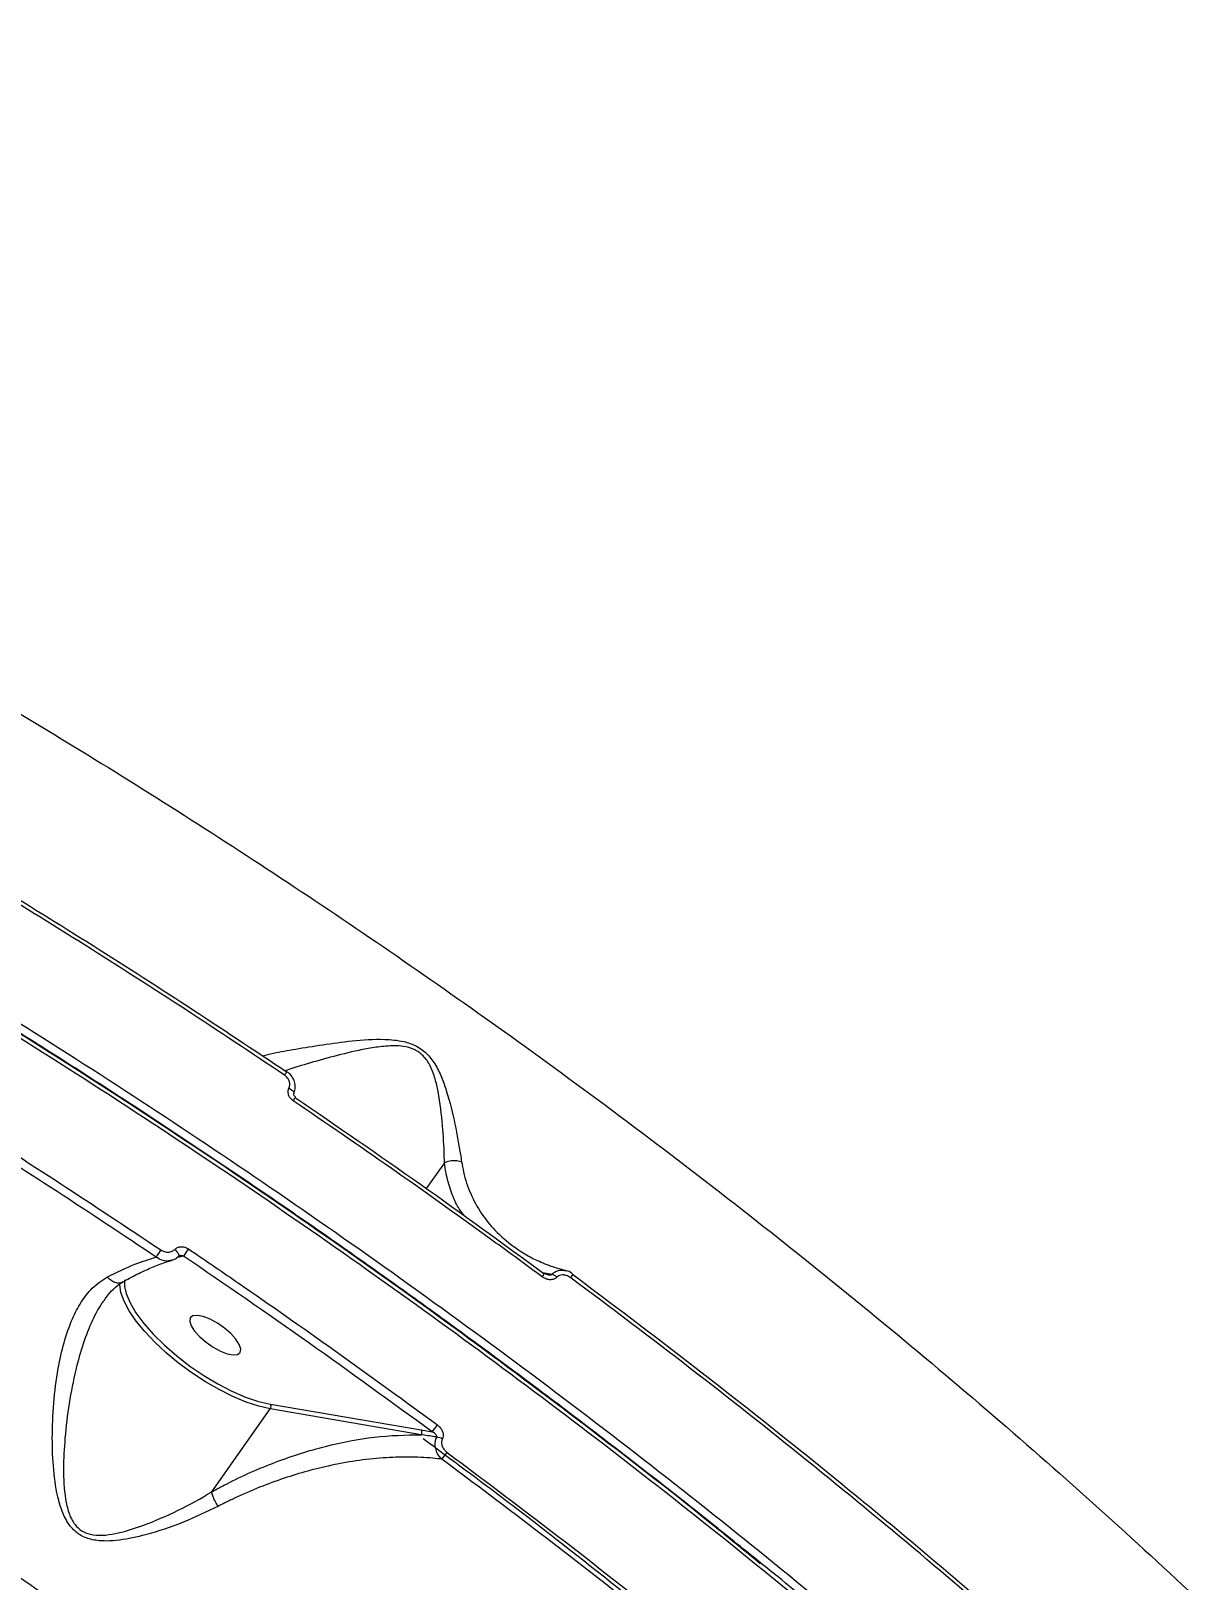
# Model space of a CAD drawing. Header units: millimetres. Extents: x -7151 to 6134, y -5040 to 5562.
# Drawn here: x -1501.6 to -1329.2, y -730.6 to -500.6 of the extents above; entities that cross this region are included whole.
import ezdxf

# ---------------------------------------------------------------- set-up
doc = ezdxf.new("R2010")
doc.units = ezdxf.units.MM
for name, color, linetype in [('DIKOM_ОБЪЕКТ', 7, 'Continuous'), ('DIKOM_РАЗМЕР_ЗОНА', 7, 'Continuous'), ('DIKOM_РАЗМЕР_ОБЪЕКТА', 7, 'Continuous')]:
    doc.layers.add(name, color=color, linetype=linetype)
doc.styles.add('style1', font='arial.ttf', dxfattribs={"width": 0.8})
doc.dimstyles.new('1-50', dxfattribs={"dimtxt": 300, "dimasz": 200, "dimexe": 100, "dimexo": 0, "dimgap": 100, "dimtad": 1, "dimtxsty": 'style1', "dimcen": 200, "dimclrd": 7, "dimclre": 7, "dimclrt": 7, "dimadec": 1, "dimazin": 2, "dimtfac": 1, "dimtmove": 0, "dimatfit": 2, "dimfxl": 0, "dimlwd": 25, "dimlwe": 18, "dimarcsym": 0})

# ---------------------------------------------------------------- blocks, each defined once
blk = doc.blocks.new('*D0')
at = {"layer": 'Defpoints', "color": 0, "transparency": 16777216}
for p in [(4133.55, 168.74), (-4567.47, -1241.13), (4133.55, -4153.12)]:
    blk.add_point(p, dxfattribs=at)
at = {"layer": 'DIKOM_РАЗМЕР_ОБЪЕКТА', "color": 7, "lineweight": 18, "transparency": 16777216}
for p, q in [((4133.55, 168.74), (4133.55, -4253.12)), ((-4567.47, -1241.13), (-4567.47, -4253.12))]:
    blk.add_line(p, q, dxfattribs=at)
at = {"layer": 'DIKOM_РАЗМЕР_ОБЪЕКТА', "color": 7, "lineweight": 25, "transparency": 16777216}
blk.add_line((-4367.47, -4153.12), (3933.55, -4153.12), dxfattribs=at)
at = {"layer": 'DIKOM_РАЗМЕР_ОБЪЕКТА', "color": 7, "transparency": 16777216}
for points in [[(-4367.47, -4119.79), (-4367.47, -4186.45), (-4567.47, -4153.12)], [(3933.55, -4119.79), (3933.55, -4186.45), (4133.55, -4153.12)]]:
    blk.add_solid(points, dxfattribs=at)
at = {"layer": 'DIKOM_РАЗМЕР_ОБЪЕКТА', "color": 7, "transparency": 16777216, "insert": (150.61, -3899.95), "char_height": 300, "attachment_point": 5, "style": 'style1'}
blk.add_mtext('8700', dxfattribs=at)
blk = doc.blocks.new('*D3')
at = {"layer": 'Defpoints', "color": 0, "transparency": 16777216}
for p in [(6133.55, 253.24), (-5802.46, -2467.19), (6133.55, -4939.78)]:
    blk.add_point(p, dxfattribs=at)
at = {"layer": 'DIKOM_РАЗМЕР_ЗОНА', "color": 7, "lineweight": 18, "transparency": 16777216}
for p, q in [((6133.55, 253.24), (6133.55, -5039.78)), ((-5802.46, -2467.19), (-5802.46, -5039.78))]:
    blk.add_line(p, q, dxfattribs=at)
at = {"layer": 'DIKOM_РАЗМЕР_ЗОНА', "color": 7, "lineweight": 25, "transparency": 16777216}
blk.add_line((-5602.46, -4939.78), (5933.55, -4939.78), dxfattribs=at)
at = {"layer": 'DIKOM_РАЗМЕР_ЗОНА', "color": 7, "transparency": 16777216}
for points in [[(-5602.46, -4906.44), (-5602.46, -4973.11), (-5802.46, -4939.78)], [(5933.55, -4906.44), (5933.55, -4973.11), (6133.55, -4939.78)]]:
    blk.add_solid(points, dxfattribs=at)
at = {"layer": 'DIKOM_РАЗМЕР_ЗОНА', "color": 7, "transparency": 16777216, "insert": (186.61, -4686.61), "char_height": 300, "attachment_point": 5, "style": 'style1'}
blk.add_mtext('11950', dxfattribs=at)

msp = doc.modelspace()

# ---------------------------------------------------------------- linework, layer by layer
at = {"layer": 'DIKOM_ОБЪЕКТ', "color": 7, "linetype": 'Continuous', "lineweight": 15}
for p, q in [((-1440.235, -668.644), (-1442.94, -672.47)), ((-1478.973, -682.529), (-1480.039, -682.769)), ((-1425.69, -684.927), (-1424.261, -685.205)), ((-1474.797, -717.513), (-1466.1, -705.215)), ((-1443.7, -709.035), (-1466.1, -705.215)), ((-1466.09, -704.515), (-1443.69, -708.334)), ((-1443.69, -708.334), (-1442.082, -708.615))]:
    msp.add_line(p, q, dxfattribs=at)
at = {"layer": 'DIKOM_ОБЪЕКТ', "color": 7, "linetype": 'Continuous', "lineweight": 15, "flags": 128}
for points in [[(-1463.999, -655.637), (-1463.902, -655.502), (-1463.814, -655.383), (-1463.738, -655.285), (-1463.677, -655.211), (-1463.633, -655.164), (-1463.607, -655.145), (-1463.601, -655.154), (-1463.614, -655.193)], [(-1463.343, -657.567), (-1463.131, -657.682), (-1462.941, -657.81), (-1462.785, -657.944), (-1462.672, -658.075), (-1462.607, -658.195), (-1462.596, -658.299), (-1462.609, -658.34)], [(-1462.317, -658.944), (-1462.319, -658.963), (-1462.342, -659.013)], [(-1480.282, -681.517), (-1480.109, -681.688), (-1479.957, -681.868), (-1479.833, -682.048), (-1479.746, -682.216), (-1479.7, -682.362), (-1479.698, -682.479), (-1479.737, -682.555)], [(-1425.394, -685.053), (-1425.411, -685.062), (-1425.451, -685.1)], [(-1421.194, -685.221), (-1421.161, -685.195), (-1421.151, -685.193)], [(-1466.1, -705.215), (-1467.818, -704.816), (-1469.682, -704.195), (-1471.651, -703.367), (-1473.683, -702.35), (-1475.733, -701.165), (-1477.758, -699.84), (-1479.713, -698.401), (-1481.556, -696.881), (-1483.247, -695.312), (-1484.749, -693.728), (-1486.03, -692.165), (-1487.062, -690.655), (-1487.822, -689.232), (-1488.294, -687.925), (-1488.467, -686.765), (-1488.465, -686.521)], [(-1487.742, -686.055), (-1487.765, -686.862), (-1487.749, -687.021)], [(-1487.749, -687.021), (-1487.51, -688.089), (-1486.935, -689.466), (-1486.055, -690.958), (-1484.89, -692.53), (-1483.468, -694.144), (-1481.825, -695.761), (-1479.999, -697.342), (-1478.035, -698.848), (-1475.98, -700.243), (-1473.884, -701.494), (-1471.797, -702.57), (-1469.77, -703.446), (-1467.852, -704.099), (-1466.09, -704.515)], [(-1477.977, -691.706), (-1478.066, -692.214), (-1477.848, -692.889), (-1477.341, -693.674), (-1476.585, -694.507), (-1475.642, -695.321), (-1474.588, -696.048), (-1473.51, -696.631), (-1472.493, -697.021), (-1471.62, -697.189), (-1470.963, -697.119), (-1470.574, -696.817), (-1470.485, -696.309), (-1470.703, -695.634), (-1471.21, -694.849), (-1471.966, -694.016), (-1472.909, -693.202), (-1473.963, -692.475), (-1475.042, -691.892), (-1476.059, -691.501), (-1476.931, -691.334), (-1477.588, -691.404), (-1477.977, -691.706)]]:
    msp.add_lwpolyline(points, dxfattribs=at)
at = {"layer": 'DIKOM_ОБЪЕКТ', "color": 7, "linetype": 'Continuous', "lineweight": 15}
for centre, radius, start, end in [((-1461.153, -660.27), 1.764, 131.28532, 151.91508), ((-1472.854, -688.453), 11.72, 144.21817, 150.43029), ((-1468.312, -688.647), 12.292, 144.08773, 150.14979), ((-1427.066, -684.373), 1.805, 317.78206, 337.88083), ((-1424.877, -686.944), 1.844, 44.16868, 70.50738), ((-1423.417, -684.162), 2.49, 320.9945, 335.52912), ((-1466.596, -704.858), 0.612, 324.24144, 34.08069), ((-1444.195, -708.677), 0.611, 324.18772, 34.1344), ((-1451.568, -700.48), 12.497, 319.38514, 325.33974), ((-1441.649, -711.561), 2.186, 59.53652, 82.62326), ((-1449.306, -705.106), 11.528, 318.97365, 325.28911)]:
    msp.add_arc(centre, radius, start, end, dxfattribs=at)
for points, knots in [([(-1037.643, -506.896), (-1037.562, -504.563), (-1037.398, -499.895), (-1038.639, -492.856), (-1040.981, -485.748), (-1044.579, -478.589), (-1049.418, -471.405), (-1055.401, -464.354), (-1062.477, -457.457), (-1070.578, -450.732), (-1079.833, -444.07), (-1090.262, -437.496), (-1101.854, -431.037), (-1114.358, -424.834), (-1127.71, -418.903), (-1141.83, -413.252), (-1156.943, -407.792), (-1173.038, -402.551), (-1190.084, -397.554), (-1207.713, -392.907), (-1225.855, -388.62), (-1244.425, -384.693), (-1263.717, -381.066), (-1283.691, -377.764), (-1304.295, -374.808), (-1325.094, -372.261), (-1346.012, -370.124), (-1366.976, -368.388), (-1388.306, -367.028), (-1409.943, -366.066), (-1431.82, -365.514), (-1451.94, -365.4), (-1470.274, -365.594), (-1481.276, -365.92), (-1486.782, -366.083)], [0, 0, 0, 0, 0.03117849, 0.06238094, 0.09355951, 0.12564428, 0.15775517, 0.18984006, 0.22102032, 0.25222445, 0.28340477, 0.31548984, 0.34760119, 0.37968617, 0.41088927, 0.44211604, 0.47331904, 0.50542573, 0.53755877, 0.56966561, 0.60091981, 0.6321979, 0.6634523, 0.69560997, 0.72779405, 0.75995194, 0.79128431, 0.82264068, 0.85397294, 0.88620921, 0.91847132, 0.95070733, 0.97533065, 1, 1, 1, 1]), ([(-1556.282, -572.538), (-1551.06, -575.258), (-1540.608, -580.701), (-1524.825, -589.424), (-1509.015, -598.526), (-1492.996, -608.155), (-1476.804, -618.305), (-1460.477, -628.97), (-1444.28, -639.983), (-1427.725, -651.691), (-1410.868, -664.121), (-1393.775, -677.277), (-1377.024, -690.727), (-1360.696, -704.407), (-1344.867, -718.255), (-1329.609, -732.213), (-1314.959, -746.261), (-1300.927, -760.373), (-1287.536, -774.521), (-1274.848, -788.638), (-1262.924, -802.66), (-1251.818, -816.529), (-1241.564, -830.222), (-1232.159, -843.719), (-1223.619, -856.99), (-1215.98, -869.975), (-1209.282, -882.612), (-1203.448, -895.088), (-1198.573, -907.337), (-1194.679, -919.328), (-1191.997, -930.735), (-1190.593, -938.778), (-1190.43, -942.817), (-1190.404, -943.45)], [0, 0, 0, 0, 0.0295649, 0.0591648, 0.0887649, 0.1183297, 0.1491068, 0.1799239, 0.210741, 0.2415179, 0.2753877, 0.309365, 0.3433971, 0.3774287, 0.4114054, 0.445275, 0.4790323, 0.5128968, 0.5468153, 0.5807339, 0.6145978, 0.648355, 0.6820318, 0.7158151, 0.7496526, 0.78349, 0.8172729, 0.8509495, 0.8865158, 0.9221137, 0.9576799, 0.9933639, 1, 1, 1, 1]), ([(-1644.194, -574.397), (-1640.487, -575.949), (-1630.501, -580.13), (-1613.988, -587.531), (-1594.658, -596.742), (-1574.97, -606.711), (-1554.984, -617.422), (-1534.762, -628.858), (-1514.749, -640.766), (-1495.011, -653.094), (-1475.602, -665.784), (-1456.207, -679.04), (-1436.895, -692.841), (-1417.736, -707.152), (-1399.153, -721.657), (-1381.196, -736.301), (-1363.9, -751.029), (-1346.984, -766.08), (-1330.523, -781.415), (-1314.589, -796.987), (-1299.53, -812.453), (-1285.379, -827.762), (-1272.146, -842.868), (-1259.615, -858.018), (-1247.862, -873.158), (-1236.947, -888.236), (-1227.11, -902.92), (-1218.361, -917.167), (-1210.683, -930.949), (-1203.95, -944.488), (-1198.23, -957.727), (-1193.566, -970.611), (-1190.209, -982.337), (-1187.982, -992.96), (-1186.704, -1002.551), (-1186.247, -1011.725), (-1186.627, -1020.451), (-1187.834, -1028.637), (-1189.859, -1036.244), (-1192.328, -1042.573), (-1194.336, -1046.242), (-1195.153, -1047.736)], [0, 0, 0, 0, 0.01565191, 0.04216801, 0.06870427, 0.0952203, 0.12250625, 0.14981467, 0.17710061, 0.20361639, 0.23015267, 0.25666869, 0.28395471, 0.31126297, 0.33854913, 0.365065, 0.39160125, 0.41811705, 0.44540318, 0.47271133, 0.49999739, 0.52651332, 0.55304962, 0.5795654, 0.60685157, 0.63415992, 0.66144592, 0.68796171, 0.71449799, 0.74101386, 0.7682998, 0.79560805, 0.82289418, 0.84597232, 0.86907733, 0.89218252, 0.91550637, 0.93883056, 0.96156378, 0.98434854, 1, 1, 1, 1]), ([(-1189.792, -1032.711), (-1189.354, -1031.003), (-1188.159, -1026.35), (-1187.4, -1017.916), (-1187.456, -1007.484), (-1188.712, -996.283), (-1191.078, -984.602), (-1194.534, -972.48), (-1199.02, -959.982), (-1204.61, -946.901), (-1211.331, -933.26), (-1219.188, -919.094), (-1228.007, -904.714), (-1237.736, -890.174), (-1248.302, -875.532), (-1259.878, -860.549), (-1272.467, -845.263), (-1286.049, -829.721), (-1300.157, -814.447), (-1314.693, -799.493), (-1329.555, -784.901), (-1345.161, -770.254), (-1361.489, -755.596), (-1378.501, -740.975), (-1396.063, -726.516), (-1414.132, -712.266), (-1432.653, -698.271), (-1451.69, -684.489), (-1471.2, -670.979), (-1491.124, -657.794), (-1511.024, -645.225), (-1530.832, -633.301), (-1550.483, -622.036), (-1570.298, -611.247), (-1590.214, -600.988), (-1610.157, -591.326), (-1628.539, -582.949), (-1640.137, -578.07), (-1645.266, -575.913)], [0, 0, 0, 0, 0.016245, 0.0442546, 0.0730778, 0.1019245, 0.1307476, 0.1587571, 0.1867884, 0.2147979, 0.2436212, 0.2724678, 0.301291, 0.3293005, 0.3573317, 0.3853414, 0.4141644, 0.4430111, 0.4718343, 0.4988356, 0.5258559, 0.552857, 0.5805843, 0.6083323, 0.6360595, 0.6640692, 0.6921004, 0.7201101, 0.7489334, 0.7777801, 0.8066034, 0.8346131, 0.8626442, 0.8906539, 0.9194772, 0.9483238, 0.9771472, 1, 1, 1, 1]), ([(-1395.81, -726.037), (-1397.07, -725.018), (-1401.296, -721.598), (-1408.593, -715.853), (-1417.68, -708.816), (-1426.839, -701.88), (-1436.059, -695.044), (-1445.341, -688.306), (-1454.687, -681.668), (-1464.096, -675.128), (-1473.567, -668.688), (-1483.1, -662.346), (-1492.696, -656.104), (-1502.354, -649.962), (-1512.07, -643.922), (-1521.822, -637.998), (-1531.579, -632.209), (-1541.317, -626.571), (-1551.026, -621.087), (-1560.708, -615.758), (-1570.364, -610.581), (-1579.994, -605.558), (-1589.597, -600.687), (-1599.174, -595.97), (-1608.723, -591.407), (-1618.246, -586.996), (-1627.738, -582.746), (-1636.545, -578.919), (-1642.152, -576.591), (-1644.634, -575.561)], [0, 0, 0, 0, 0.0163135, 0.0547209, 0.0930135, 0.1311746, 0.1692357, 0.2072259, 0.2451778, 0.283121, 0.3210824, 0.3590866, 0.3971643, 0.4353449, 0.4736594, 0.5120773, 0.5504249, 0.5886232, 0.6267136, 0.6647264, 0.7026915, 0.7406395, 0.7786001, 0.8165954, 0.8546544, 0.8928076, 0.9310857, 0.9694973, 1, 1, 1, 1]), ([(-1393.329, -728.195), (-1395.522, -726.396), (-1403.605, -719.766), (-1418.055, -708.576), (-1436.587, -694.675), (-1455.655, -681.014), (-1475.171, -667.63), (-1495.09, -654.582), (-1513.801, -642.888), (-1531.218, -632.47), (-1547.3, -623.232), (-1563.369, -614.379), (-1579.574, -605.834), (-1595.886, -597.631), (-1612.265, -589.811), (-1628.505, -582.44), (-1639.16, -577.956), (-1644.484, -575.715)], [0, 0, 0, 0, 0.0283398, 0.1044411, 0.1806005, 0.2567016, 0.3350132, 0.413389, 0.4917004, 0.5541086, 0.6165821, 0.6790551, 0.741464, 0.806062, 0.870732, 0.9354025, 1, 1, 1, 1]), ([(-1463.999, -655.637), (-1468.91, -652.36), (-1478.731, -645.805), (-1493.628, -636.293), (-1508.62, -627.007), (-1518.671, -621.066), (-1523.697, -618.096)], [0, 0, 0, 0, 0.2490983, 0.4981988, 0.7490995, 1, 1, 1, 1]), ([(-1523.178, -617.728), (-1518.2, -620.67), (-1508.243, -626.556), (-1493.32, -635.798), (-1478.42, -645.31), (-1468.549, -651.899), (-1463.614, -655.193)], [0, 0, 0, 0, 0.2491, 0.498201, 0.7490998, 1, 1, 1, 1]), ([(-1483.047, -682.669), (-1487.95, -679.402), (-1497.754, -672.867), (-1512.624, -663.385), (-1527.591, -654.128), (-1537.625, -648.208), (-1542.643, -645.248)], [0, 0, 0, 0, 0.2491003, 0.498199, 0.7490998, 1, 1, 1, 1]), ([(-1542.087, -644.098), (-1537.095, -647.043), (-1527.11, -652.932), (-1512.147, -662.183), (-1497.207, -671.706), (-1487.31, -678.302), (-1482.362, -681.6)], [0, 0, 0, 0, 0.2491006, 0.4982006, 0.7491002, 1, 1, 1, 1]), ([(-1467.271, -652.77), (-1466.748, -652.64), (-1465.453, -652.319), (-1462.418, -651.765), (-1458.443, -651.151), (-1454.01, -650.497), (-1449.894, -650.227), (-1446.623, -650.492), (-1444.464, -651.203), (-1442.813, -652.361), (-1441.548, -654.026), (-1440.623, -655.926), (-1439.572, -659.004), (-1438.599, -663.018), (-1438.015, -666.457), (-1437.744, -668.157), (-1437.688, -668.506)], [0, 0, 0, 0, 0.07102618, 0.17610482, 0.28135028, 0.38351089, 0.48532885, 0.5412439, 0.57636029, 0.61207945, 0.65059663, 0.69431761, 0.73822127, 0.85409693, 0.97010273, 1, 1, 1, 1]), ([(-1440.226, -668.636), (-1440.226, -668.635), (-1440.248, -668.287), (-1440.265, -666.571), (-1440.499, -663.159), (-1440.904, -659.206), (-1441.59, -656.167), (-1442.229, -654.353), (-1443.196, -652.853), (-1444.152, -652.125), (-1445.149, -651.631), (-1446.692, -651.239), (-1448.909, -651.294), (-1451.278, -651.617), (-1454.261, -652.236), (-1457.771, -653.133), (-1461.339, -654.149), (-1463.135, -654.745), (-1463.905, -655)], [0, 0, 0, 0, 0.00012235, 0.03398776, 0.16381929, 0.29649011, 0.34369641, 0.39177365, 0.43133148, 0.46045716, 0.46711955, 0.50306306, 0.56307485, 0.61972561, 0.67644812, 0.79261613, 0.91113297, 1, 1, 1, 1]), ([(-1462.617, -658.333), (-1462.601, -658.308), (-1462.443, -658.052), (-1462.35, -657.462), (-1462.436, -656.634), (-1462.824, -655.865), (-1463.258, -655.343), (-1463.59, -655.174), (-1463.654, -655.141)], [0, 0, 0, 0, 0.0241832, 0.2479292, 0.4713665, 0.7009744, 0.9419406, 1, 1, 1, 1]), ([(-1463.343, -657.567), (-1463.291, -657.421), (-1463.188, -657.127), (-1463.242, -656.637), (-1463.448, -656.163), (-1463.733, -655.83), (-1463.942, -655.679), (-1463.999, -655.637)], [0, 0, 0, 0, 0.216883, 0.4334553, 0.6619417, 0.9081067, 1, 1, 1, 1]), ([(-1462.709, -659.44), (-1462.764, -659.4), (-1462.965, -659.253), (-1463.241, -658.933), (-1463.442, -658.475), (-1463.495, -657.997), (-1463.393, -657.711), (-1463.343, -657.567)], [0, 0, 0, 0, 0.0919649, 0.3355518, 0.5630884, 0.7814424, 1, 1, 1, 1]), ([(-1425.729, -685.587), (-1426.265, -685.192), (-1428.946, -683.217), (-1436.387, -677.794), (-1448.143, -669.404), (-1457.851, -662.763), (-1462.709, -659.44)], [0, 0, 0, 0, 0.044141, 0.2207151, 0.6100123, 1, 1, 1, 1]), ([(-1462.312, -658.938), (-1462.352, -658.912), (-1462.459, -658.842), (-1462.573, -658.685), (-1462.634, -658.515), (-1462.635, -658.399), (-1462.612, -658.358), (-1462.602, -658.34)], [0, 0, 0, 0, 0.14657323, 0.39454544, 0.62568313, 0.84188733, 1, 1, 1, 1]), ([(-1462.342, -659.013), (-1456.137, -663.263), (-1443.71, -671.774), (-1431.543, -680.654), (-1425.451, -685.1)], [0, 0, 0, 0, 0.4992707, 1, 1, 1, 1]), ([(-1250.847, -1046.526), (-1250.569, -1043.602), (-1250.013, -1037.753), (-1250.435, -1028.255), (-1251.787, -1018.167), (-1254.199, -1007.443), (-1257.662, -996.12), (-1262.107, -984.445), (-1267.495, -972.466), (-1273.766, -960.238), (-1281.025, -947.562), (-1289.286, -934.464), (-1298.547, -920.98), (-1308.605, -907.403), (-1319.408, -893.784), (-1330.888, -880.17), (-1343.229, -866.344), (-1356.426, -852.346), (-1370.452, -838.222), (-1385.008, -824.274), (-1400.032, -810.548), (-1415.455, -797.08), (-1431.519, -783.66), (-1448.195, -770.339), (-1465.44, -757.167), (-1482.89, -744.421), (-1500.482, -732.137), (-1518.151, -720.339), (-1536.171, -708.845), (-1554.491, -697.712), (-1573.057, -686.983), (-1590.171, -677.612), (-1605.798, -669.445), (-1615.197, -664.808), (-1619.9, -662.487)], [0, 0, 0, 0, 0.0311786, 0.062381, 0.0935595, 0.1256444, 0.1577553, 0.1898402, 0.2210204, 0.2522246, 0.2834047, 0.3154898, 0.3476011, 0.3796862, 0.4108891, 0.4421159, 0.4733188, 0.5054258, 0.5375586, 0.5696655, 0.6009196, 0.6321978, 0.6634522, 0.69561, 0.7277941, 0.7599519, 0.7912843, 0.8226406, 0.853973, 0.886209, 0.918471, 0.9507073, 0.9753305, 1, 1, 1, 1]), ([(-1440.235, -668.644), (-1440.234, -668.643), (-1440.232, -668.641), (-1440.229, -668.638), (-1440.227, -668.637), (-1440.226, -668.636)], [0, 0, 0, 0, 0.4237918, 0.7882765, 1, 1, 1, 1]), ([(-1437.237, -676.588), (-1437.607, -676.106), (-1438.482, -674.965), (-1439.327, -672.773), (-1439.96, -670.604), (-1440.161, -669.171), (-1440.235, -668.644)], [0, 0, 0, 0, 0.22049006, 0.52262081, 0.82471315, 1, 1, 1, 1]), ([(-1440.226, -668.636), (-1439.971, -668.531), (-1439.462, -668.319), (-1438.605, -668.268), (-1438.016, -668.378), (-1437.731, -668.489), (-1437.688, -668.506)], [0, 0, 0, 0, 0.3156856, 0.6314091, 0.943779, 1, 1, 1, 1]), ([(-1437.688, -668.506), (-1437.599, -669.016), (-1437.308, -670.682), (-1436.42, -673.295), (-1434.837, -676.18), (-1432.735, -678.866), (-1430.901, -680.342), (-1429.928, -681.124)], [0, 0, 0, 0, 0.0964981, 0.3149688, 0.5341966, 0.7528772, 1, 1, 1, 1]), ([(-1490.303, -685.615), (-1488.903, -684.926), (-1486.308, -683.65), (-1484.075, -682.979), (-1483.047, -682.669)], [0, 0, 0, 0, 0.5395114, 1, 1, 1, 1]), ([(-1487.969, -686.334), (-1487.832, -686.254), (-1486.921, -685.722), (-1485.354, -684.94), (-1483.316, -684.026), (-1481.788, -683.446), (-1481.013, -683.239), (-1480.789, -683.179)], [0, 0, 0, 0, 0.0496492, 0.3297306, 0.6089152, 0.8867206, 1, 1, 1, 1]), ([(-1480.801, -683.128), (-1480.977, -683.179), (-1481.435, -683.311), (-1482.255, -683.165), (-1482.784, -682.834), (-1483.047, -682.669)], [0, 0, 0, 0, 0.237703, 0.6203253, 1, 1, 1, 1]), ([(-1482.362, -681.6), (-1482.187, -681.696), (-1481.837, -681.889), (-1481.245, -681.951), (-1480.688, -681.841), (-1480.413, -681.622), (-1480.282, -681.517)], [0, 0, 0, 0, 0.2583244, 0.5167336, 0.7677846, 1, 1, 1, 1]), ([(-1480.775, -683.126), (-1480.627, -683.091), (-1480.231, -682.996), (-1479.93, -682.721), (-1479.743, -682.549)], [0, 0, 0, 0, 0.3751667, 1, 1, 1, 1]), ([(-1480.282, -681.517), (-1480.153, -681.414), (-1479.888, -681.202), (-1479.349, -681.093), (-1478.775, -681.155), (-1478.437, -681.343), (-1478.267, -681.437)], [0, 0, 0, 0, 0.2339088, 0.4824937, 0.7412924, 1, 1, 1, 1]), ([(-1479.733, -682.557), (-1479.715, -682.538), (-1479.683, -682.503), (-1479.602, -682.482), (-1479.565, -682.472)], [0, 0, 0, 0, 0.5387758, 1, 1, 1, 1]), ([(-1478.973, -682.529), (-1479.05, -682.503), (-1479.2, -682.454), (-1479.408, -682.435), (-1479.528, -682.467), (-1479.564, -682.476)], [0, 0, 0, 0, 0.424226, 0.8248084, 1, 1, 1, 1]), ([(-1442.082, -708.615), (-1448.157, -704.181), (-1460.324, -695.302), (-1472.75, -686.79), (-1478.973, -682.529)], [0, 0, 0, 0, 0.4992744, 1, 1, 1, 1]), ([(-1478.267, -681.437), (-1477.716, -681.811), (-1474.961, -683.68), (-1467.368, -688.888), (-1455.54, -697.174), (-1446.042, -704.114), (-1441.289, -707.587)], [0, 0, 0, 0, 0.0441407, 0.22071073, 0.6100149, 1, 1, 1, 1]), ([(-1422.243, -684.667), (-1422.965, -684.468), (-1424.542, -684.036), (-1426.723, -683.102), (-1428.568, -682.125), (-1429.544, -681.39), (-1429.902, -681.12)], [0, 0, 0, 0, 0.2458001, 0.5362165, 0.8299816, 1, 1, 1, 1]), ([(-1424.89, -685.273), (-1424.93, -685.267), (-1425.068, -685.245), (-1425.247, -685.163), (-1425.361, -685.071), (-1425.39, -685.048)], [0, 0, 0, 0, 0.2349594, 0.8106046, 1, 1, 1, 1]), ([(-1424.889, -685.272), (-1424.826, -685.285), (-1424.685, -685.313), (-1424.494, -685.305), (-1424.357, -685.265), (-1424.295, -685.232), (-1424.271, -685.213), (-1424.261, -685.205)], [0, 0, 0, 0, 0.3067089, 0.6825774, 0.8578064, 0.9436903, 1, 1, 1, 1]), ([(-1424.261, -685.205), (-1424.23, -685.174), (-1424.045, -684.988), (-1423.622, -684.72), (-1422.949, -684.542), (-1422.48, -684.635), (-1422.245, -684.681)], [0, 0, 0, 0, 0.0603229, 0.3551873, 0.6775924, 1, 1, 1, 1]), ([(-1421.482, -685.729), (-1421.701, -685.596), (-1422.085, -685.362), (-1422.684, -685.28), (-1423.151, -685.366), (-1423.423, -685.528), (-1423.535, -685.64), (-1423.554, -685.659)], [0, 0, 0, 0, 0.3277463, 0.5738537, 0.7796264, 0.9627818, 1, 1, 1, 1]), ([(-1421.159, -685.204), (-1421.216, -685.158), (-1421.512, -684.92), (-1421.891, -684.718), (-1422.218, -684.679), (-1422.243, -684.676)], [0, 0, 0, 0, 0.1811423, 0.9356495, 1, 1, 1, 1]), ([(-1421.194, -685.221), (-1415.331, -689.628), (-1403.604, -698.441), (-1386.396, -712.067), (-1369.473, -725.948), (-1358.549, -735.402), (-1353.086, -740.129)], [0, 0, 0, 0, 0.2485971, 0.4971938, 0.7485961, 1, 1, 1, 1]), ([(-1473.886, -719.686), (-1475.59, -720.5), (-1479.037, -722.148), (-1483.988, -723.816), (-1487.854, -724.669), (-1490.512, -724.877), (-1492.471, -724.726), (-1494.287, -724.082), (-1495.828, -722.782), (-1496.879, -720.932), (-1497.807, -718.051), (-1498.35, -714.229), (-1498.54, -709.373), (-1498.329, -704.302), (-1497.731, -699.535), (-1496.789, -695.314), (-1495.64, -691.991), (-1494.212, -689.285), (-1492.54, -687.082), (-1491.077, -686.122), (-1490.303, -685.615)], [0, 0, 0, 0, 0.0863529, 0.1746791, 0.2336177, 0.2635128, 0.2941181, 0.3212047, 0.3485641, 0.3826691, 0.4154292, 0.4844305, 0.5550157, 0.6333678, 0.713308, 0.7760764, 0.8404089, 0.8905417, 0.9421315, 1, 1, 1, 1]), ([(-1490.748, -689.038), (-1490.567, -688.771), (-1490.066, -688.032), (-1489.139, -687.144), (-1488.406, -686.531), (-1487.981, -686.343), (-1487.959, -686.334)], [0, 0, 0, 0, 0.2183072, 0.6041714, 0.9797811, 1, 1, 1, 1]), ([(-1490.303, -685.615), (-1490.273, -685.647), (-1490.078, -685.861), (-1489.649, -686.21), (-1489.003, -686.482), (-1488.401, -686.528), (-1488.1, -686.365), (-1487.975, -686.298)], [0, 0, 0, 0, 0.0427289, 0.2811119, 0.5459819, 0.8108441, 1, 1, 1, 1]), ([(-1423.554, -685.659), (-1423.578, -685.682), (-1423.698, -685.801), (-1423.992, -685.968), (-1424.489, -686.052), (-1425.114, -685.961), (-1425.51, -685.72), (-1425.729, -685.587)], [0, 0, 0, 0, 0.0440467, 0.2245867, 0.4337422, 0.6875021, 1, 1, 1, 1]), ([(-1353.219, -740.755), (-1358.632, -736.071), (-1369.458, -726.702), (-1386.348, -712.84), (-1403.655, -699.128), (-1415.54, -690.195), (-1421.482, -685.729)], [0, 0, 0, 0, 0.24859618, 0.49719223, 0.7485963, 1, 1, 1, 1]), ([(-1490.741, -689.046), (-1490.88, -689.22), (-1491.563, -690.078), (-1492.646, -692.246), (-1493.954, -695.515), (-1495.11, -699.68), (-1496.041, -704.379), (-1496.619, -709.329), (-1496.901, -714.084), (-1496.702, -717.795), (-1496.101, -720.592), (-1495.337, -722.266), (-1494.436, -723.115), (-1493.524, -723.652), (-1492.31, -724.004), (-1490.522, -723.984), (-1488.048, -723.534), (-1484.418, -722.373), (-1479.747, -720.326), (-1476.41, -718.507), (-1474.803, -717.523), (-1474.801, -717.522)], [0, 0, 0, 0, 0.0143039, 0.0705076, 0.1419697, 0.213528, 0.3030796, 0.3927009, 0.4706746, 0.5484252, 0.5835942, 0.6187497, 0.6417714, 0.6460053, 0.6732609, 0.7053585, 0.737673, 0.802925, 0.9014152, 0.9999025, 1, 1, 1, 1]), ([(-1441.289, -707.587), (-1441.174, -707.682), (-1440.907, -707.902), (-1440.608, -708.328), (-1440.432, -708.806), (-1440.391, -709.271), (-1440.491, -709.541), (-1440.541, -709.676)], [0, 0, 0, 0, 0.1825639, 0.4238035, 0.6274694, 0.813446, 1, 1, 1, 1]), ([(-1474.797, -717.513), (-1474.075, -717.123), (-1472.141, -716.078), (-1468.971, -714.579), (-1465.28, -713.061), (-1461.581, -711.778), (-1456.635, -710.378), (-1450.505, -709.179), (-1445.986, -709.083), (-1443.7, -709.035)], [0, 0, 0, 0, 0.0670824, 0.1796375, 0.2922097, 0.4079219, 0.5236416, 0.7591251, 1, 1, 1, 1]), ([(-1441.368, -709.393), (-1441.475, -709.376), (-1442.252, -709.251), (-1443.03, -709.135), (-1443.7, -709.035)], [0, 0, 0, 0, 0.13800578, 1, 1, 1, 1]), ([(-1443.39, -709.605), (-1439.227, -712.691), (-1429.427, -719.957), (-1414.378, -731.75), (-1398.264, -744.901), (-1383.872, -757.127), (-1375.09, -765.02), (-1371.341, -768.389)], [0, 0, 0, 0, 0.1645164, 0.3873034, 0.6100899, 0.8335769, 1, 1, 1, 1]), ([(-1441.368, -709.393), (-1441.362, -709.365), (-1441.351, -709.316), (-1441.371, -709.21), (-1441.446, -709.071), (-1441.615, -708.897), (-1441.833, -708.739), (-1442.006, -708.653), (-1442.082, -708.615)], [0, 0, 0, 0, 0.0761927, 0.1322623, 0.2953505, 0.5060781, 0.7824016, 1, 1, 1, 1]), ([(-1440.609, -712.673), (-1440.755, -712.525), (-1441.093, -712.181), (-1441.447, -711.516), (-1441.628, -710.769), (-1441.623, -710.036), (-1441.454, -709.609), (-1441.368, -709.393)], [0, 0, 0, 0, 0.1741926, 0.4036549, 0.6052283, 0.8000506, 1, 1, 1, 1]), ([(-1440.541, -709.676), (-1440.589, -709.807), (-1440.687, -710.068), (-1440.648, -710.514), (-1440.478, -710.968), (-1440.193, -711.37), (-1439.94, -711.58), (-1439.83, -711.671)], [0, 0, 0, 0, 0.1889071, 0.3774228, 0.5791739, 0.8164684, 1, 1, 1, 1]), ([(-1440.609, -712.673), (-1441.06, -712.622), (-1442.666, -712.438), (-1445.548, -712.31), (-1449.353, -712.435), (-1453.339, -712.875), (-1458.37, -713.8), (-1463.339, -715.189), (-1468.134, -716.987), (-1471.276, -718.363), (-1473.185, -719.331), (-1473.886, -719.686)], [0, 0, 0, 0, 0.0465672, 0.166037, 0.2855057, 0.4082657, 0.5310189, 0.732782, 0.8363385, 0.9398842, 1, 1, 1, 1]), ([(-1372.48, -767.549), (-1377.882, -762.877), (-1388.686, -753.533), (-1405.544, -739.708), (-1422.816, -726.034), (-1434.678, -717.127), (-1440.609, -712.673)], [0, 0, 0, 0, 0.24859752, 0.49719429, 0.74859727, 1, 1, 1, 1]), ([(-1439.83, -711.671), (-1433.952, -716.084), (-1422.195, -724.911), (-1404.942, -738.559), (-1387.975, -752.464), (-1377.023, -761.934), (-1371.547, -766.67)], [0, 0, 0, 0, 0.2485959, 0.4971935, 0.748595, 1, 1, 1, 1]), ([(-1474.801, -717.522), (-1474.801, -717.521), (-1474.801, -717.519), (-1474.8, -717.516), (-1474.798, -717.514), (-1474.797, -717.513)], [0, 0, 0, 0, 0.2998919, 0.7004385, 1, 1, 1, 1]), ([(-1473.886, -719.686), (-1473.911, -719.643), (-1474.075, -719.363), (-1474.357, -718.817), (-1474.663, -718.089), (-1474.755, -717.711), (-1474.801, -717.522)], [0, 0, 0, 0, 0.0562437, 0.3685381, 0.6842641, 1, 1, 1, 1]), ([(-1189.536, -1032.501), (-1189.418, -1032.063), (-1188.909, -1030.171), (-1188.276, -1026.661), (-1187.648, -1021.971), (-1187.307, -1017.116), (-1187.229, -1012.11), (-1187.421, -1006.948), (-1187.882, -1001.628), (-1188.611, -996.151), (-1189.611, -990.513), (-1190.881, -984.718), (-1192.414, -978.786), (-1194.208, -972.742), (-1196.257, -966.602), (-1198.558, -960.37), (-1201.112, -954.044), (-1203.919, -947.621), (-1206.979, -941.1), (-1210.293, -934.478), (-1213.861, -927.755), (-1217.685, -920.928), (-1221.767, -913.994), (-1226.106, -906.953), (-1230.693, -899.824), (-1235.507, -892.635), (-1240.533, -885.413), (-1245.764, -878.167), (-1251.201, -870.893), (-1256.846, -863.589), (-1262.7, -856.251), (-1268.766, -848.878), (-1275.044, -841.468), (-1281.535, -834.019), (-1288.244, -826.529), (-1295.172, -818.994), (-1302.307, -811.428), (-1309.618, -803.866), (-1317.079, -796.334), (-1324.679, -788.844), (-1332.423, -781.388), (-1340.311, -773.967), (-1348.345, -766.579), (-1356.524, -759.225), (-1364.848, -751.904), (-1373.315, -744.617), (-1381.932, -737.367), (-1389.432, -731.168), (-1394.102, -727.411), (-1395.81, -726.037)], [0, 0, 0, 0, 0.0065122, 0.0281707, 0.0497975, 0.0714171, 0.0930499, 0.114713, 0.136428, 0.1582172, 0.1801025, 0.2021063, 0.2241796, 0.2461684, 0.2680458, 0.289839, 0.3115722, 0.3332693, 0.3549548, 0.376652, 0.398378, 0.4201579, 0.4420164, 0.4639776, 0.4860357, 0.5080613, 0.5299546, 0.5517547, 0.5734854, 0.5951723, 0.61684, 0.6385134, 0.6602098, 0.6819527, 0.7037677, 0.7256785, 0.7477043, 0.7697337, 0.7916102, 0.8134162, 0.8351692, 0.856887, 0.8785869, 0.9002871, 0.9220018, 0.9437456, 0.9655365, 0.9873925, 1, 1, 1, 1])]:
    msp.add_open_spline(points, degree=3, knots=knots, dxfattribs=at)

# ---------------------------------------------------------------- dimensions: what is measured, and where the dimension line sits
at = {"layer": 'DIKOM_РАЗМЕР_ЗОНА'}
dim = msp.add_linear_dim(base=(6133.546, -4939.778), p1=(-5802.455, -2467.185), p2=(6133.546, 253.243), text='11950', dimstyle='1-50', dxfattribs=at)
dim.commit()
dim.dimension.update_dxf_attribs({"geometry": '*D3', "text_midpoint": (186.606, -4939.778), "dimtype": 160})
at = {"layer": 'DIKOM_РАЗМЕР_ОБЪЕКТА'}
dim = msp.add_linear_dim(base=(4133.546, -4153.121), p1=(-4567.472, -1241.128), p2=(4133.546, 168.743), text='8700', dimstyle='1-50', dxfattribs=at)
dim.commit()
dim.dimension.update_dxf_attribs({"geometry": '*D0', "text_midpoint": (150.606, -4153.121), "dimtype": 160})

doc.saveas('drawing.dxf')
